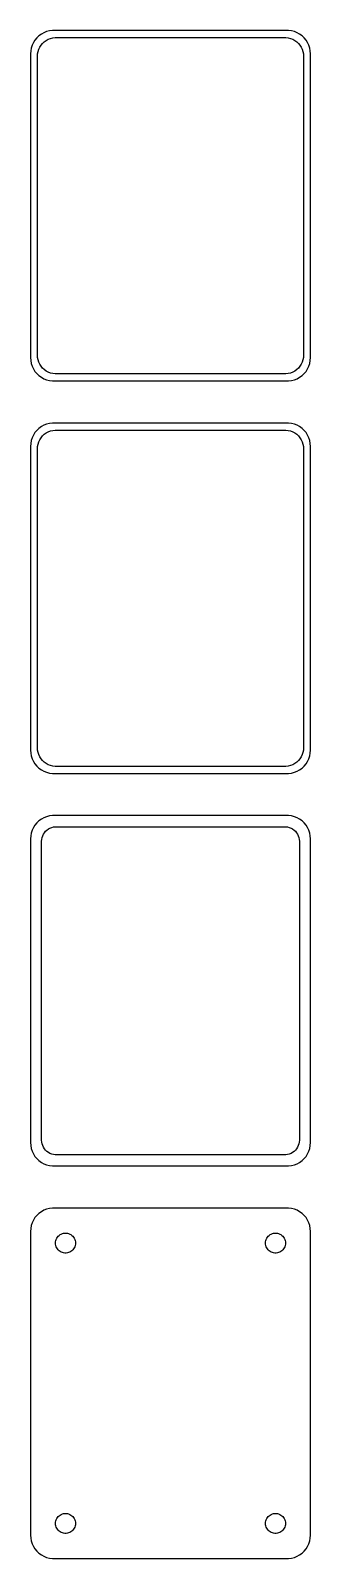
# Model space of a CAD drawing. Header units: metres. Extents: x -30 to 30, y 299 to 625.
import ezdxf

# ---------------------------------------------------------------- set-up
doc = ezdxf.new("R2010")
doc.units = ezdxf.units.M

msp = doc.modelspace()

# ---------------------------------------------------------------- linework, layer by layer
for p, q in [((-27.6791, 624.722), (-28.1871, 624.353)), ((-27.1289, 625.024), (-27.6791, 624.722)), ((-26.5451, 625.255), (-27.1289, 625.024)), ((-25.9369, 625.411), (-26.5451, 625.255)), ((-25.3139, 625.49), (-25.9369, 625.411)), ((25.3139, 625.49), (-25.3139, 625.49)), ((25.9369, 625.411), (25.3139, 625.49)), ((26.5451, 625.255), (25.9369, 625.411)), ((27.1289, 625.024), (26.5451, 625.255)), ((27.6791, 624.722), (27.1289, 625.024)), ((28.1871, 624.353), (27.6791, 624.722)), ((-29.8429, 621.743), (-29.9606, 621.127)), ((-29.6489, 622.341), (-29.8429, 621.743)), ((-29.3815, 622.909), (-29.6489, 622.341)), ((-29.0451, 623.439), (-29.3815, 622.909)), ((-28.6448, 623.923), (-29.0451, 623.439)), ((-28.1871, 624.353), (-28.6448, 623.923)), ((-28.3743, 620.995), (-28.2191, 621.472)), ((-28.2191, 621.472), (-28.0052, 621.927)), ((-28.0052, 621.927), (-27.7361, 622.351)), ((-27.7361, 622.351), (-27.4159, 622.738)), ((-27.4159, 622.738), (-27.0497, 623.082)), ((-27.0497, 623.082), (-26.6433, 623.377)), ((-26.6433, 623.377), (-26.2031, 623.619)), ((-26.2031, 623.619), (-25.7361, 623.804)), ((-25.7361, 623.804), (-25.2495, 623.929)), ((-25.2495, 623.929), (-24.7512, 623.992)), ((-24.7512, 623.992), (24.7512, 623.992)), ((24.7512, 623.992), (25.2495, 623.929)), ((25.2495, 623.929), (25.7361, 623.804)), ((25.7361, 623.804), (26.2031, 623.619)), ((26.2031, 623.619), (26.6433, 623.377)), ((26.6433, 623.377), (27.0497, 623.082)), ((27.0497, 623.082), (27.4159, 622.738)), ((27.4159, 622.738), (27.7361, 622.351)), ((27.7361, 622.351), (28.0052, 621.927)), ((28.0052, 621.927), (28.2191, 621.472)), ((28.6448, 623.923), (28.1871, 624.353)), ((28.2191, 621.472), (28.3743, 620.995)), ((29.0451, 623.439), (28.6448, 623.923)), ((29.3815, 622.909), (29.0451, 623.439)), ((29.6489, 622.341), (29.3815, 622.909)), ((29.8429, 621.743), (29.6489, 622.341)), ((29.9606, 621.127), (29.8429, 621.743)), ((-29.9606, 621.127), (-30, 620.5)), ((-30, 620.5), (-30, 555.5)), ((-28.5, 620), (-28.4684, 620.501)), ((-28.5, 556), (-28.5, 620)), ((-28.4684, 620.501), (-28.3743, 620.995)), ((28.3743, 620.995), (28.4684, 620.501)), ((28.4684, 620.501), (28.5, 620)), ((28.5, 620), (28.5, 556)), ((30, 620.5), (29.9606, 621.127)), ((30, 555.5), (30, 620.5)), ((-28.4684, 555.499), (-28.5, 556)), ((28.5, 556), (28.4684, 555.499)), ((-30, 555.5), (-29.9606, 554.873)), ((-29.9606, 554.873), (-29.8429, 554.257)), ((-29.8429, 554.257), (-29.6489, 553.659)), ((-29.6489, 553.659), (-29.3815, 553.091)), ((-29.3815, 553.091), (-29.0451, 552.561)), ((-28.3743, 555.005), (-28.4684, 555.499)), ((-28.2191, 554.528), (-28.3743, 555.005)), ((-28.0052, 554.073), (-28.2191, 554.528)), ((-27.7361, 553.649), (-28.0052, 554.073)), ((-27.4159, 553.262), (-27.7361, 553.649)), ((-27.0497, 552.918), (-27.4159, 553.262)), ((-26.6433, 552.623), (-27.0497, 552.918)), ((-26.2031, 552.381), (-26.6433, 552.623)), ((26.6433, 552.623), (26.2031, 552.381)), ((27.0497, 552.918), (26.6433, 552.623)), ((27.4159, 553.262), (27.0497, 552.918)), ((27.7361, 553.649), (27.4159, 553.262)), ((28.0052, 554.073), (27.7361, 553.649)), ((28.2191, 554.528), (28.0052, 554.073)), ((28.3743, 555.005), (28.2191, 554.528)), ((28.4684, 555.499), (28.3743, 555.005)), ((29.0451, 552.561), (29.3815, 553.091)), ((29.3815, 553.091), (29.6489, 553.659)), ((29.6489, 553.659), (29.8429, 554.257)), ((29.8429, 554.257), (29.9606, 554.873)), ((29.9606, 554.873), (30, 555.5)), ((-29.0451, 552.561), (-28.6448, 552.077)), ((-28.6448, 552.077), (-28.1871, 551.647)), ((-28.1871, 551.647), (-27.6791, 551.278)), ((-27.6791, 551.278), (-27.1289, 550.976)), ((-27.1289, 550.976), (-26.5451, 550.745)), ((-26.5451, 550.745), (-25.9369, 550.589)), ((-25.7361, 552.196), (-26.2031, 552.381)), ((-25.9369, 550.589), (-25.3139, 550.51)), ((-25.2495, 552.071), (-25.7361, 552.196)), ((-25.3139, 550.51), (25.3139, 550.51)), ((-24.7512, 552.008), (-25.2495, 552.071)), ((24.7512, 552.008), (-24.7512, 552.008)), ((25.2495, 552.071), (24.7512, 552.008)), ((25.7361, 552.196), (25.2495, 552.071)), ((25.3139, 550.51), (25.9369, 550.589)), ((26.2031, 552.381), (25.7361, 552.196)), ((25.9369, 550.589), (26.5451, 550.745)), ((26.5451, 550.745), (27.1289, 550.976)), ((27.1289, 550.976), (27.6791, 551.278)), ((27.6791, 551.278), (28.1871, 551.647)), ((28.1871, 551.647), (28.6448, 552.077)), ((28.6448, 552.077), (29.0451, 552.561)), ((-28.6448, 539.923), (-29.0451, 539.439)), ((-28.1871, 540.353), (-28.6448, 539.923)), ((-27.6791, 540.722), (-28.1871, 540.353)), ((-27.1289, 541.024), (-27.6791, 540.722)), ((-26.5451, 541.255), (-27.1289, 541.024)), ((-26.6433, 539.377), (-26.2031, 539.619)), ((-25.9369, 541.411), (-26.5451, 541.255)), ((-26.2031, 539.619), (-25.7361, 539.804)), ((-25.3139, 541.49), (-25.9369, 541.411)), ((-25.7361, 539.804), (-25.2495, 539.929)), ((25.3139, 541.49), (-25.3139, 541.49)), ((-25.2495, 539.929), (-24.7512, 539.992)), ((-24.7512, 539.992), (24.7512, 539.992)), ((24.7512, 539.992), (25.2495, 539.929)), ((25.2495, 539.929), (25.7361, 539.804)), ((25.9369, 541.411), (25.3139, 541.49)), ((25.7361, 539.804), (26.2031, 539.619)), ((26.5451, 541.255), (25.9369, 541.411)), ((26.2031, 539.619), (26.6433, 539.377)), ((27.1289, 541.024), (26.5451, 541.255)), ((27.6791, 540.722), (27.1289, 541.024)), ((28.1871, 540.353), (27.6791, 540.722)), ((28.6448, 539.923), (28.1871, 540.353)), ((29.0451, 539.439), (28.6448, 539.923)), ((-29.9606, 537.127), (-30, 536.5)), ((-30, 536.5), (-30, 471.5)), ((-29.8429, 537.743), (-29.9606, 537.127)), ((-29.6489, 538.341), (-29.8429, 537.743)), ((-29.3815, 538.909), (-29.6489, 538.341)), ((-29.0451, 539.439), (-29.3815, 538.909)), ((-28.5, 536), (-28.4684, 536.501)), ((-28.4684, 536.501), (-28.3743, 536.995)), ((-28.3743, 536.995), (-28.2191, 537.472)), ((-28.2191, 537.472), (-28.0052, 537.927)), ((-28.0052, 537.927), (-27.7361, 538.351)), ((-27.7361, 538.351), (-27.4159, 538.738)), ((-27.4159, 538.738), (-27.0497, 539.082)), ((-27.0497, 539.082), (-26.6433, 539.377)), ((26.6433, 539.377), (27.0497, 539.082)), ((27.0497, 539.082), (27.4159, 538.738)), ((27.4159, 538.738), (27.7361, 538.351)), ((27.7361, 538.351), (28.0052, 537.927)), ((28.0052, 537.927), (28.2191, 537.472)), ((28.2191, 537.472), (28.3743, 536.995)), ((28.3743, 536.995), (28.4684, 536.501)), ((28.4684, 536.501), (28.5, 536)), ((29.3815, 538.909), (29.0451, 539.439)), ((29.6489, 538.341), (29.3815, 538.909)), ((29.8429, 537.743), (29.6489, 538.341)), ((29.9606, 537.127), (29.8429, 537.743)), ((30, 536.5), (29.9606, 537.127)), ((30, 471.5), (30, 536.5)), ((-28.5, 472), (-28.5, 536)), ((28.5, 536), (28.5, 472)), ((-30, 471.5), (-29.9606, 470.873)), ((-29.9606, 470.873), (-29.8429, 470.257)), ((-28.4684, 471.499), (-28.5, 472)), ((-28.3743, 471.005), (-28.4684, 471.499)), ((-28.2191, 470.528), (-28.3743, 471.005)), ((28.3743, 471.005), (28.2191, 470.528)), ((28.4684, 471.499), (28.3743, 471.005)), ((28.5, 472), (28.4684, 471.499)), ((29.8429, 470.257), (29.9606, 470.873)), ((29.9606, 470.873), (30, 471.5)), ((-29.8429, 470.257), (-29.6489, 469.659)), ((-29.6489, 469.659), (-29.3815, 469.091)), ((-29.3815, 469.091), (-29.0451, 468.561)), ((-29.0451, 468.561), (-28.6448, 468.077)), ((-28.6448, 468.077), (-28.1871, 467.647)), ((-28.0052, 470.073), (-28.2191, 470.528)), ((-28.1871, 467.647), (-27.6791, 467.278)), ((-27.7361, 469.649), (-28.0052, 470.073)), ((-27.4159, 469.262), (-27.7361, 469.649)), ((-27.0497, 468.918), (-27.4159, 469.262)), ((-26.6433, 468.623), (-27.0497, 468.918)), ((-26.2031, 468.381), (-26.6433, 468.623)), ((-25.7361, 468.196), (-26.2031, 468.381)), ((-25.2495, 468.071), (-25.7361, 468.196)), ((-24.7512, 468.008), (-25.2495, 468.071)), ((24.7512, 468.008), (-24.7512, 468.008)), ((25.2495, 468.071), (24.7512, 468.008)), ((25.7361, 468.196), (25.2495, 468.071)), ((26.2031, 468.381), (25.7361, 468.196)), ((26.6433, 468.623), (26.2031, 468.381)), ((27.0497, 468.918), (26.6433, 468.623)), ((27.4159, 469.262), (27.0497, 468.918)), ((27.7361, 469.649), (27.4159, 469.262)), ((27.6791, 467.278), (28.1871, 467.647)), ((28.0052, 470.073), (27.7361, 469.649)), ((28.2191, 470.528), (28.0052, 470.073)), ((28.1871, 467.647), (28.6448, 468.077)), ((28.6448, 468.077), (29.0451, 468.561)), ((29.0451, 468.561), (29.3815, 469.091)), ((29.3815, 469.091), (29.6489, 469.659)), ((29.6489, 469.659), (29.8429, 470.257)), ((-27.6791, 467.278), (-27.1289, 466.976)), ((-27.1289, 466.976), (-26.5451, 466.745)), ((-26.5451, 466.745), (-25.9369, 466.589)), ((-25.9369, 466.589), (-25.3139, 466.51)), ((-25.3139, 466.51), (25.3139, 466.51)), ((25.3139, 466.51), (25.9369, 466.589)), ((25.9369, 466.589), (26.5451, 466.745)), ((26.5451, 466.745), (27.1289, 466.976)), ((27.1289, 466.976), (27.6791, 467.278)), ((-29.3815, 454.909), (-29.6489, 454.341)), ((-29.0451, 455.439), (-29.3815, 454.909)), ((-28.6448, 455.923), (-29.0451, 455.439)), ((-28.1871, 456.353), (-28.6448, 455.923)), ((-27.6791, 456.722), (-28.1871, 456.353)), ((-27.1289, 457.024), (-27.6791, 456.722)), ((-26.5451, 457.255), (-27.1289, 457.024)), ((-25.9369, 457.411), (-26.5451, 457.255)), ((-26.4842, 454.399), (-26.168, 454.628)), ((-26.168, 454.628), (-25.8254, 454.817)), ((-25.3139, 457.49), (-25.9369, 457.411)), ((-25.8254, 454.817), (-25.4619, 454.961)), ((-25.4619, 454.961), (-25.0833, 455.058)), ((25.3139, 457.49), (-25.3139, 457.49)), ((-25.0833, 455.058), (-24.6954, 455.107)), ((-24.6954, 455.107), (24.6954, 455.107)), ((24.6954, 455.107), (25.0833, 455.058)), ((25.0833, 455.058), (25.4619, 454.961)), ((25.9369, 457.411), (25.3139, 457.49)), ((25.4619, 454.961), (25.8254, 454.817)), ((25.8254, 454.817), (26.168, 454.628)), ((26.5451, 457.255), (25.9369, 457.411)), ((26.168, 454.628), (26.4842, 454.399)), ((27.1289, 457.024), (26.5451, 457.255)), ((27.6791, 456.722), (27.1289, 457.024)), ((28.1871, 456.353), (27.6791, 456.722)), ((28.6448, 455.923), (28.1871, 456.353)), ((29.0451, 455.439), (28.6448, 455.923)), ((29.3815, 454.909), (29.0451, 455.439)), ((29.6489, 454.341), (29.3815, 454.909)), ((-29.9606, 453.127), (-30, 452.5)), ((-30, 452.5), (-30, 387.5)), ((-29.8429, 453.743), (-29.9606, 453.127)), ((-29.6489, 454.341), (-29.8429, 453.743)), ((-27.6129, 452), (-27.5884, 452.39)), ((-27.6129, 388), (-27.6129, 452)), ((-27.5884, 452.39), (-27.5151, 452.774)), ((-27.5151, 452.774), (-27.3943, 453.146)), ((-27.3943, 453.146), (-27.2279, 453.5)), ((-27.2279, 453.5), (-27.0184, 453.83)), ((-27.0184, 453.83), (-26.7692, 454.131)), ((-26.7692, 454.131), (-26.4842, 454.399)), ((26.4842, 454.399), (26.7692, 454.131)), ((26.7692, 454.131), (27.0184, 453.83)), ((27.0184, 453.83), (27.2279, 453.5)), ((27.2279, 453.5), (27.3943, 453.146)), ((27.3943, 453.146), (27.5151, 452.774)), ((27.5151, 452.774), (27.5884, 452.39)), ((27.5884, 452.39), (27.6129, 452)), ((27.6129, 452), (27.6129, 388)), ((29.8429, 453.743), (29.6489, 454.341)), ((29.9606, 453.127), (29.8429, 453.743)), ((30, 452.5), (29.9606, 453.127)), ((30, 387.5), (30, 452.5)), ((-30, 387.5), (-29.9606, 386.873)), ((-29.9606, 386.873), (-29.8429, 386.257)), ((-29.8429, 386.257), (-29.6489, 385.659)), ((-27.5884, 387.61), (-27.6129, 388)), ((-27.5151, 387.226), (-27.5884, 387.61)), ((-27.3943, 386.854), (-27.5151, 387.226)), ((-27.2279, 386.5), (-27.3943, 386.854)), ((-27.0184, 386.17), (-27.2279, 386.5)), ((-26.7692, 385.869), (-27.0184, 386.17)), ((-26.4842, 385.601), (-26.7692, 385.869)), ((26.7692, 385.869), (26.4842, 385.601)), ((27.0184, 386.17), (26.7692, 385.869)), ((27.2279, 386.5), (27.0184, 386.17)), ((27.3943, 386.854), (27.2279, 386.5)), ((27.5151, 387.226), (27.3943, 386.854)), ((27.5884, 387.61), (27.5151, 387.226)), ((27.6129, 388), (27.5884, 387.61)), ((29.6489, 385.659), (29.8429, 386.257)), ((29.8429, 386.257), (29.9606, 386.873)), ((29.9606, 386.873), (30, 387.5)), ((-29.6489, 385.659), (-29.3815, 385.091)), ((-29.3815, 385.091), (-29.0451, 384.561)), ((-29.0451, 384.561), (-28.6448, 384.077)), ((-28.6448, 384.077), (-28.1871, 383.647)), ((-28.1871, 383.647), (-27.6791, 383.278)), ((-27.6791, 383.278), (-27.1289, 382.976)), ((-27.1289, 382.976), (-26.5451, 382.745)), ((-26.5451, 382.745), (-25.9369, 382.589)), ((-26.168, 385.372), (-26.4842, 385.601)), ((-25.8254, 385.183), (-26.168, 385.372)), ((-25.9369, 382.589), (-25.3139, 382.51)), ((-25.4619, 385.039), (-25.8254, 385.183)), ((-25.0833, 384.942), (-25.4619, 385.039)), ((-24.6954, 384.893), (-25.0833, 384.942)), ((24.6954, 384.893), (-24.6954, 384.893)), ((25.0833, 384.942), (24.6954, 384.893)), ((25.4619, 385.039), (25.0833, 384.942)), ((25.3139, 382.51), (25.9369, 382.589)), ((25.8254, 385.183), (25.4619, 385.039)), ((26.168, 385.372), (25.8254, 385.183)), ((25.9369, 382.589), (26.5451, 382.745)), ((26.4842, 385.601), (26.168, 385.372)), ((26.5451, 382.745), (27.1289, 382.976)), ((27.1289, 382.976), (27.6791, 383.278)), ((27.6791, 383.278), (28.1871, 383.647)), ((28.1871, 383.647), (28.6448, 384.077)), ((28.6448, 384.077), (29.0451, 384.561)), ((29.0451, 384.561), (29.3815, 385.091)), ((29.3815, 385.091), (29.6489, 385.659)), ((-25.3139, 382.51), (25.3139, 382.51)), ((-27.1289, 373.024), (-27.6791, 372.722)), ((-26.5451, 373.255), (-27.1289, 373.024)), ((-25.9369, 373.411), (-26.5451, 373.255)), ((-25.3139, 373.49), (-25.9369, 373.411)), ((25.3139, 373.49), (-25.3139, 373.49)), ((25.9369, 373.411), (25.3139, 373.49)), ((26.5451, 373.255), (25.9369, 373.411)), ((27.1289, 373.024), (26.5451, 373.255)), ((27.6791, 372.722), (27.1289, 373.024)), ((-29.8429, 369.743), (-29.9606, 369.127)), ((-29.6489, 370.341), (-29.8429, 369.743)), ((-29.3815, 370.909), (-29.6489, 370.341)), ((-29.0451, 371.439), (-29.3815, 370.909)), ((-28.6448, 371.923), (-29.0451, 371.439)), ((-28.1871, 372.353), (-28.6448, 371.923)), ((-27.6791, 372.722), (-28.1871, 372.353)), ((28.1871, 372.353), (27.6791, 372.722)), ((28.6448, 371.923), (28.1871, 372.353)), ((29.0451, 371.439), (28.6448, 371.923)), ((29.3815, 370.909), (29.0451, 371.439)), ((29.6489, 370.341), (29.3815, 370.909)), ((29.8429, 369.743), (29.6489, 370.341)), ((29.9606, 369.127), (29.8429, 369.743)), ((-29.9606, 369.127), (-30, 368.5)), ((-30, 368.5), (-30, 303.5)), ((-24.6353, 366), (-24.6185, 366.268)), ((-24.6185, 366.268), (-24.5682, 366.531)), ((-24.5682, 366.531), (-24.4853, 366.786)), ((-24.4853, 366.786), (-24.3712, 367.029)), ((-24.3712, 367.029), (-24.2275, 367.255)), ((-24.2275, 367.255), (-24.0565, 367.462)), ((-24.0565, 367.462), (-23.8611, 367.645)), ((-23.8611, 367.645), (-23.6441, 367.803)), ((-23.6441, 367.803), (-23.4091, 367.932)), ((-23.4091, 367.932), (-23.1598, 368.031)), ((-23.1598, 368.031), (-22.9001, 368.097)), ((-22.9001, 368.097), (-22.6341, 368.131)), ((-22.6341, 368.131), (-22.3659, 368.131)), ((-22.3659, 368.131), (-22.0999, 368.097)), ((-22.0999, 368.097), (-21.8401, 368.031)), ((-21.8401, 368.031), (-21.5908, 367.932)), ((-21.5908, 367.932), (-21.3559, 367.803)), ((-21.3559, 367.803), (-21.1389, 367.645)), ((-21.1389, 367.645), (-20.9434, 367.462)), ((-20.9434, 367.462), (-20.7725, 367.255)), ((-20.7725, 367.255), (-20.6288, 367.029)), ((-20.6288, 367.029), (-20.5146, 366.786)), ((-20.5146, 366.786), (-20.4318, 366.531)), ((-20.4318, 366.531), (-20.3815, 366.268)), ((-20.3815, 366.268), (-20.3647, 366)), ((20.3647, 366), (20.3815, 366.268)), ((20.3815, 366.268), (20.4318, 366.531)), ((20.4318, 366.531), (20.5146, 366.786)), ((20.5146, 366.786), (20.6288, 367.029)), ((20.6288, 367.029), (20.7725, 367.255)), ((20.7725, 367.255), (20.9434, 367.462)), ((20.9434, 367.462), (21.1389, 367.645)), ((21.1389, 367.645), (21.3559, 367.803)), ((21.3559, 367.803), (21.5908, 367.932)), ((21.5908, 367.932), (21.8401, 368.031)), ((21.8401, 368.031), (22.0999, 368.097)), ((22.0999, 368.097), (22.3659, 368.131)), ((22.3659, 368.131), (22.6341, 368.131)), ((22.6341, 368.131), (22.9001, 368.097)), ((22.9001, 368.097), (23.1598, 368.031)), ((23.1598, 368.031), (23.4091, 367.932)), ((23.4091, 367.932), (23.6441, 367.803)), ((23.6441, 367.803), (23.8611, 367.645)), ((23.8611, 367.645), (24.0565, 367.462)), ((24.0565, 367.462), (24.2275, 367.255)), ((24.2275, 367.255), (24.3712, 367.029)), ((24.3712, 367.029), (24.4853, 366.786)), ((24.4853, 366.786), (24.5682, 366.531)), ((24.5682, 366.531), (24.6185, 366.268)), ((24.6185, 366.268), (24.6353, 366)), ((30, 368.5), (29.9606, 369.127)), ((30, 303.5), (30, 368.5)), ((-24.6185, 365.732), (-24.6353, 366)), ((-24.5682, 365.469), (-24.6185, 365.732)), ((-24.4853, 365.214), (-24.5682, 365.469)), ((-24.3712, 364.971), (-24.4853, 365.214)), ((-24.2275, 364.745), (-24.3712, 364.971)), ((-24.0565, 364.538), (-24.2275, 364.745)), ((-23.8611, 364.355), (-24.0565, 364.538)), ((-23.6441, 364.197), (-23.8611, 364.355)), ((-23.4091, 364.068), (-23.6441, 364.197)), ((-23.1598, 363.969), (-23.4091, 364.068)), ((-22.9001, 363.903), (-23.1598, 363.969)), ((-22.6341, 363.869), (-22.9001, 363.903)), ((-22.3659, 363.869), (-22.6341, 363.869)), ((-22.0999, 363.903), (-22.3659, 363.869)), ((-21.8401, 363.969), (-22.0999, 363.903)), ((-21.5908, 364.068), (-21.8401, 363.969)), ((-21.3559, 364.197), (-21.5908, 364.068)), ((-21.1389, 364.355), (-21.3559, 364.197)), ((-20.9434, 364.538), (-21.1389, 364.355)), ((-20.7725, 364.745), (-20.9434, 364.538)), ((-20.6288, 364.971), (-20.7725, 364.745)), ((-20.5146, 365.214), (-20.6288, 364.971)), ((-20.4318, 365.469), (-20.5146, 365.214)), ((-20.3815, 365.732), (-20.4318, 365.469)), ((-20.3647, 366), (-20.3815, 365.732)), ((20.3815, 365.732), (20.3647, 366)), ((20.4318, 365.469), (20.3815, 365.732)), ((20.5146, 365.214), (20.4318, 365.469)), ((20.6288, 364.971), (20.5146, 365.214)), ((20.7725, 364.745), (20.6288, 364.971)), ((20.9434, 364.538), (20.7725, 364.745)), ((21.1389, 364.355), (20.9434, 364.538)), ((21.3559, 364.197), (21.1389, 364.355)), ((21.5908, 364.068), (21.3559, 364.197)), ((21.8401, 363.969), (21.5908, 364.068)), ((22.0999, 363.903), (21.8401, 363.969)), ((22.3659, 363.869), (22.0999, 363.903)), ((22.6341, 363.869), (22.3659, 363.869)), ((22.9001, 363.903), (22.6341, 363.869)), ((23.1598, 363.969), (22.9001, 363.903)), ((23.4091, 364.068), (23.1598, 363.969)), ((23.6441, 364.197), (23.4091, 364.068)), ((23.8611, 364.355), (23.6441, 364.197)), ((24.0565, 364.538), (23.8611, 364.355)), ((24.2275, 364.745), (24.0565, 364.538)), ((24.3712, 364.971), (24.2275, 364.745)), ((24.4853, 365.214), (24.3712, 364.971)), ((24.5682, 365.469), (24.4853, 365.214)), ((24.6185, 365.732), (24.5682, 365.469)), ((24.6353, 366), (24.6185, 365.732)), ((-24.2275, 307.255), (-24.0565, 307.462)), ((-24.0565, 307.462), (-23.8611, 307.645)), ((-23.8611, 307.645), (-23.6441, 307.803)), ((-23.6441, 307.803), (-23.4091, 307.932)), ((-23.4091, 307.932), (-23.1598, 308.031)), ((-23.1598, 308.031), (-22.9001, 308.097)), ((-22.9001, 308.097), (-22.6341, 308.131)), ((-22.6341, 308.131), (-22.3659, 308.131)), ((-22.3659, 308.131), (-22.0999, 308.097)), ((-22.0999, 308.097), (-21.8401, 308.031)), ((-21.8401, 308.031), (-21.5908, 307.932)), ((-21.5908, 307.932), (-21.3559, 307.803)), ((-21.3559, 307.803), (-21.1389, 307.645)), ((-21.1389, 307.645), (-20.9434, 307.462)), ((-20.9434, 307.462), (-20.7725, 307.255)), ((20.7725, 307.255), (20.9434, 307.462)), ((20.9434, 307.462), (21.1389, 307.645)), ((21.1389, 307.645), (21.3559, 307.803)), ((21.3559, 307.803), (21.5908, 307.932)), ((21.5908, 307.932), (21.8401, 308.031)), ((21.8401, 308.031), (22.0999, 308.097)), ((22.0999, 308.097), (22.3659, 308.131)), ((22.3659, 308.131), (22.6341, 308.131)), ((22.6341, 308.131), (22.9001, 308.097)), ((22.9001, 308.097), (23.1598, 308.031)), ((23.1598, 308.031), (23.4091, 307.932)), ((23.4091, 307.932), (23.6441, 307.803)), ((23.6441, 307.803), (23.8611, 307.645)), ((23.8611, 307.645), (24.0565, 307.462)), ((24.0565, 307.462), (24.2275, 307.255)), ((-24.6353, 306), (-24.6185, 306.268)), ((-24.6185, 305.732), (-24.6353, 306)), ((-24.6185, 306.268), (-24.5682, 306.531)), ((-24.5682, 305.469), (-24.6185, 305.732)), ((-24.5682, 306.531), (-24.4853, 306.786)), ((-24.4853, 305.214), (-24.5682, 305.469)), ((-24.4853, 306.786), (-24.3712, 307.029)), ((-24.3712, 304.971), (-24.4853, 305.214)), ((-24.3712, 307.029), (-24.2275, 307.255)), ((-24.2275, 304.745), (-24.3712, 304.971)), ((-24.0565, 304.538), (-24.2275, 304.745)), ((-23.8611, 304.355), (-24.0565, 304.538)), ((-23.6441, 304.197), (-23.8611, 304.355)), ((-23.4091, 304.068), (-23.6441, 304.197)), ((-21.3559, 304.197), (-21.5908, 304.068)), ((-21.1389, 304.355), (-21.3559, 304.197)), ((-20.9434, 304.538), (-21.1389, 304.355)), ((-20.7725, 304.745), (-20.9434, 304.538)), ((-20.7725, 307.255), (-20.6288, 307.029)), ((-20.6288, 304.971), (-20.7725, 304.745)), ((-20.6288, 307.029), (-20.5146, 306.786)), ((-20.5146, 305.214), (-20.6288, 304.971)), ((-20.5146, 306.786), (-20.4318, 306.531)), ((-20.4318, 305.469), (-20.5146, 305.214)), ((-20.4318, 306.531), (-20.3815, 306.268)), ((-20.3815, 305.732), (-20.4318, 305.469)), ((-20.3815, 306.268), (-20.3647, 306)), ((-20.3647, 306), (-20.3815, 305.732)), ((20.3647, 306), (20.3815, 306.268)), ((20.3815, 305.732), (20.3647, 306)), ((20.3815, 306.268), (20.4318, 306.531)), ((20.4318, 305.469), (20.3815, 305.732)), ((20.4318, 306.531), (20.5146, 306.786)), ((20.5146, 305.214), (20.4318, 305.469)), ((20.5146, 306.786), (20.6288, 307.029)), ((20.6288, 304.971), (20.5146, 305.214)), ((20.6288, 307.029), (20.7725, 307.255)), ((20.7725, 304.745), (20.6288, 304.971)), ((20.9434, 304.538), (20.7725, 304.745)), ((21.1389, 304.355), (20.9434, 304.538)), ((21.3559, 304.197), (21.1389, 304.355)), ((21.5908, 304.068), (21.3559, 304.197)), ((23.6441, 304.197), (23.4091, 304.068)), ((23.8611, 304.355), (23.6441, 304.197)), ((24.0565, 304.538), (23.8611, 304.355)), ((24.2275, 304.745), (24.0565, 304.538)), ((24.2275, 307.255), (24.3712, 307.029)), ((24.3712, 304.971), (24.2275, 304.745)), ((24.3712, 307.029), (24.4853, 306.786)), ((24.4853, 305.214), (24.3712, 304.971)), ((24.4853, 306.786), (24.5682, 306.531)), ((24.5682, 305.469), (24.4853, 305.214)), ((24.5682, 306.531), (24.6185, 306.268)), ((24.6185, 305.732), (24.5682, 305.469)), ((24.6185, 306.268), (24.6353, 306)), ((24.6353, 306), (24.6185, 305.732)), ((-30, 303.5), (-29.9606, 302.873)), ((-29.9606, 302.873), (-29.8429, 302.257)), ((-29.8429, 302.257), (-29.6489, 301.659)), ((-29.6489, 301.659), (-29.3815, 301.091)), ((-29.3815, 301.091), (-29.0451, 300.561)), ((-23.1598, 303.969), (-23.4091, 304.068)), ((-22.9001, 303.903), (-23.1598, 303.969)), ((-22.6341, 303.869), (-22.9001, 303.903)), ((-22.3659, 303.869), (-22.6341, 303.869)), ((-22.0999, 303.903), (-22.3659, 303.869)), ((-21.8401, 303.969), (-22.0999, 303.903)), ((-21.5908, 304.068), (-21.8401, 303.969)), ((21.8401, 303.969), (21.5908, 304.068)), ((22.0999, 303.903), (21.8401, 303.969)), ((22.3659, 303.869), (22.0999, 303.903)), ((22.6341, 303.869), (22.3659, 303.869)), ((22.9001, 303.903), (22.6341, 303.869)), ((23.1598, 303.969), (22.9001, 303.903)), ((23.4091, 304.068), (23.1598, 303.969)), ((29.0451, 300.561), (29.3815, 301.091)), ((29.3815, 301.091), (29.6489, 301.659)), ((29.6489, 301.659), (29.8429, 302.257)), ((29.8429, 302.257), (29.9606, 302.873)), ((29.9606, 302.873), (30, 303.5)), ((-29.0451, 300.561), (-28.6448, 300.077)), ((-28.6448, 300.077), (-28.1871, 299.647)), ((-28.1871, 299.647), (-27.6791, 299.278)), ((-27.6791, 299.278), (-27.1289, 298.976)), ((-27.1289, 298.976), (-26.5451, 298.745)), ((-26.5451, 298.745), (-25.9369, 298.589)), ((-25.9369, 298.589), (-25.3139, 298.51)), ((-25.3139, 298.51), (25.3139, 298.51)), ((25.3139, 298.51), (25.9369, 298.589)), ((25.9369, 298.589), (26.5451, 298.745)), ((26.5451, 298.745), (27.1289, 298.976)), ((27.1289, 298.976), (27.6791, 299.278)), ((27.6791, 299.278), (28.1871, 299.647)), ((28.1871, 299.647), (28.6448, 300.077)), ((28.6448, 300.077), (29.0451, 300.561))]:
    msp.add_line(p, q)

doc.saveas('drawing.dxf')
